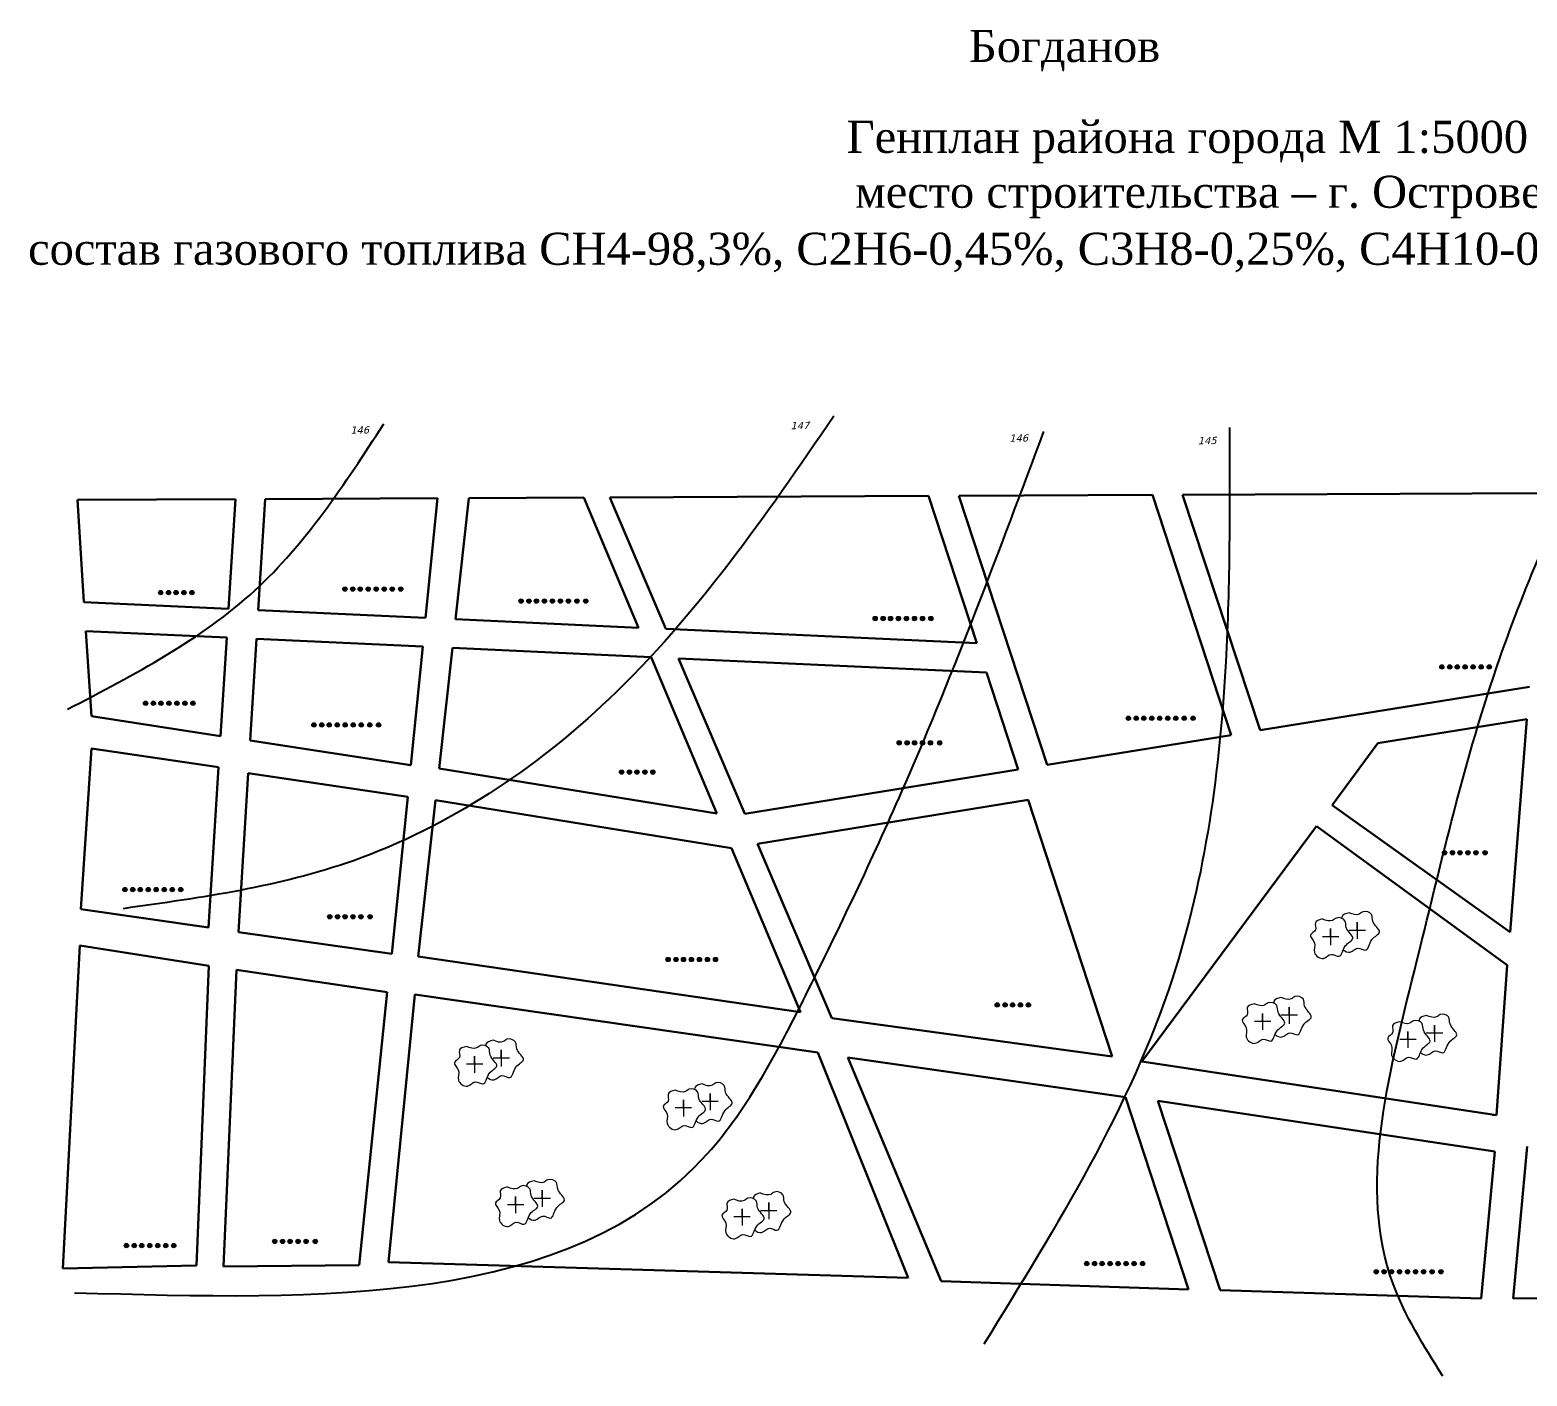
# Model space of a CAD drawing. Header units: millimetres. Extents: x -710977 to 10671, y -929782 to 89628.
# Drawn here: x -710977 to -664326, y -929671 to -887699 of the extents above; entities that cross this region are included whole.
import ezdxf

# ---------------------------------------------------------------- set-up
doc = ezdxf.new("R2010")
doc.units = ezdxf.units.MM
doc.header["$LTSCALE"] = 0.4
doc.layers.add('Площади', color=7, linetype='Continuous')
doc.layers.add('Тонкая', color=82, linetype='Continuous', lineweight=20)
doc.styles.add('style1', font='verdana.ttf', dxfattribs={"oblique": 15})
doc.styles.add('стиль1', font='times.ttf')

msp = doc.modelspace()

# ---------------------------------------------------------------- hatches: boundary and pattern name
at = {"layer": 'Тонкая', "ltscale": 10}
for points in [[(-706836.279, -905243.321, 1), (-706970.54, -905243.321, 1)], [(-706591.475, -905243.321, 1), (-706725.736, -905243.321, 1)], [(-706357.951, -905243.321, 1), (-706492.212, -905243.321, 1)], [(-706110.169, -905243.321, 1), (-706244.43, -905243.321, 1)], [(-705862.386, -905243.321, 1), (-705996.647, -905243.321, 1)], [(-701094.466, -905134.256, 1), (-701228.727, -905134.256, 1)], [(-700849.662, -905134.256, 1), (-700983.923, -905134.256, 1)], [(-700616.138, -905134.256, 1), (-700750.399, -905134.256, 1)], [(-700368.356, -905134.256, 1), (-700502.617, -905134.256, 1)], [(-700120.573, -905134.256, 1), (-700254.834, -905134.256, 1)], [(-699869.259, -905134.256, 1), (-700003.52, -905134.256, 1)], [(-699619.138, -905134.256, 1), (-699753.399, -905134.256, 1)], [(-699356.668, -905134.256, 1), (-699490.929, -905134.256, 1)], [(-695604.15, -905506.78, 1), (-695738.411, -905506.78, 1)], [(-695359.347, -905506.78, 1), (-695493.608, -905506.78, 1)], [(-695125.823, -905506.78, 1), (-695260.084, -905506.78, 1)], [(-694878.041, -905506.78, 1), (-695012.302, -905506.78, 1)], [(-694630.258, -905506.78, 1), (-694764.519, -905506.78, 1)], [(-694378.944, -905506.78, 1), (-694513.205, -905506.78, 1)], [(-694128.823, -905506.78, 1), (-694263.084, -905506.78, 1)], [(-693866.353, -905506.78, 1), (-694000.614, -905506.78, 1)], [(-693589.829, -905506.78, 1), (-693724.09, -905506.78, 1)], [(-684571.963, -906051.163, 1), (-684706.224, -906051.163, 1)], [(-684327.16, -906051.163, 1), (-684461.421, -906051.163, 1)], [(-684093.636, -906051.163, 1), (-684227.897, -906051.163, 1)], [(-683845.853, -906051.163, 1), (-683980.114, -906051.163, 1)], [(-683598.071, -906051.163, 1), (-683732.332, -906051.163, 1)], [(-683346.756, -906051.163, 1), (-683481.017, -906051.163, 1)], [(-683096.635, -906051.163, 1), (-683230.896, -906051.163, 1)], [(-682834.166, -906051.163, 1), (-682968.427, -906051.163, 1)], [(-666914.103, -907560.906, 1), (-667048.364, -907560.906, 1)], [(-666669.299, -907560.906, 1), (-666803.56, -907560.906, 1)], [(-666435.775, -907560.906, 1), (-666570.036, -907560.906, 1)], [(-666187.993, -907560.906, 1), (-666322.254, -907560.906, 1)], [(-665940.21, -907560.906, 1), (-666074.471, -907560.906, 1)], [(-665688.896, -907560.906, 1), (-665823.157, -907560.906, 1)], [(-665438.775, -907560.906, 1), (-665573.036, -907560.906, 1)], [(-707305.686, -908692.944, 1), (-707439.947, -908692.944, 1)], [(-707060.882, -908692.944, 1), (-707195.143, -908692.944, 1)], [(-706827.358, -908692.944, 1), (-706961.619, -908692.944, 1)], [(-706579.576, -908692.944, 1), (-706713.837, -908692.944, 1)], [(-706331.794, -908692.944, 1), (-706466.055, -908692.944, 1)], [(-706080.479, -908692.944, 1), (-706214.74, -908692.944, 1)], [(-705830.358, -908692.944, 1), (-705964.619, -908692.944, 1)], [(-676680.639, -909160.778, 1), (-676814.901, -909160.778, 1)], [(-676435.836, -909160.778, 1), (-676570.097, -909160.778, 1)], [(-676202.312, -909160.778, 1), (-676336.573, -909160.778, 1)], [(-675954.53, -909160.778, 1), (-676088.791, -909160.778, 1)], [(-675706.747, -909160.778, 1), (-675841.008, -909160.778, 1)], [(-675455.433, -909160.778, 1), (-675589.694, -909160.778, 1)], [(-675205.312, -909160.778, 1), (-675339.573, -909160.778, 1)], [(-674942.842, -909160.778, 1), (-675077.103, -909160.778, 1)], [(-674666.318, -909160.778, 1), (-674800.579, -909160.778, 1)], [(-702061.06, -909367.094, 1), (-702195.321, -909367.094, 1)], [(-701816.257, -909367.094, 1), (-701950.518, -909367.094, 1)], [(-701582.733, -909367.094, 1), (-701716.994, -909367.094, 1)], [(-701334.95, -909367.094, 1), (-701469.211, -909367.094, 1)], [(-701087.168, -909367.094, 1), (-701221.429, -909367.094, 1)], [(-700835.854, -909367.094, 1), (-700970.115, -909367.094, 1)], [(-700585.733, -909367.094, 1), (-700719.994, -909367.094, 1)], [(-700323.263, -909367.094, 1), (-700457.524, -909367.094, 1)], [(-700046.739, -909367.094, 1), (-700181, -909367.094, 1)], [(-683822.206, -909927.633, 1), (-683956.467, -909927.633, 1)], [(-683577.403, -909927.633, 1), (-683711.664, -909927.633, 1)], [(-683343.879, -909927.633, 1), (-683478.14, -909927.633, 1)], [(-683096.097, -909927.633, 1), (-683230.358, -909927.633, 1)], [(-682848.314, -909927.633, 1), (-682982.575, -909927.633, 1)], [(-682562.505, -909927.633, 1), (-682696.766, -909927.633, 1)], [(-692473.873, -910837.793, 1), (-692608.134, -910837.793, 1)], [(-692229.07, -910837.793, 1), (-692363.331, -910837.793, 1)], [(-691995.546, -910837.793, 1), (-692129.807, -910837.793, 1)], [(-691747.763, -910837.793, 1), (-691882.024, -910837.793, 1)], [(-691499.981, -910837.793, 1), (-691634.242, -910837.793, 1)], [(-666826.739, -913354.261, 1), (-666961, -913354.261, 1)], [(-666581.936, -913354.261, 1), (-666716.197, -913354.261, 1)], [(-666348.412, -913354.261, 1), (-666482.673, -913354.261, 1)], [(-666100.63, -913354.261, 1), (-666234.891, -913354.261, 1)], [(-665852.847, -913354.261, 1), (-665987.108, -913354.261, 1)], [(-665567.038, -913354.261, 1), (-665701.299, -913354.261, 1)], [(-707950.388, -914503.398, 1), (-708084.649, -914503.398, 1)], [(-707705.584, -914503.398, 1), (-707839.845, -914503.398, 1)], [(-707472.06, -914503.398, 1), (-707606.321, -914503.398, 1)], [(-707224.278, -914503.398, 1), (-707358.539, -914503.398, 1)], [(-706976.495, -914503.398, 1), (-707110.756, -914503.398, 1)], [(-706725.181, -914503.398, 1), (-706859.442, -914503.398, 1)], [(-706475.06, -914503.398, 1), (-706609.321, -914503.398, 1)], [(-706212.59, -914503.398, 1), (-706346.851, -914503.398, 1)], [(-701568.807, -915350.451, 1), (-701703.068, -915350.451, 1)], [(-701324.003, -915350.451, 1), (-701458.264, -915350.451, 1)], [(-701090.479, -915350.451, 1), (-701224.74, -915350.451, 1)], [(-700842.697, -915350.451, 1), (-700976.958, -915350.451, 1)], [(-700594.915, -915350.451, 1), (-700729.176, -915350.451, 1)], [(-700309.105, -915350.451, 1), (-700443.366, -915350.451, 1)], [(-691022.792, -916682.127, 1), (-691157.053, -916682.127, 1)], [(-690777.989, -916682.127, 1), (-690912.25, -916682.127, 1)], [(-690544.465, -916682.127, 1), (-690678.726, -916682.127, 1)], [(-690296.683, -916682.127, 1), (-690430.944, -916682.127, 1)], [(-690048.9, -916682.127, 1), (-690183.161, -916682.127, 1)], [(-689797.586, -916682.127, 1), (-689931.847, -916682.127, 1)], [(-689547.465, -916682.127, 1), (-689681.726, -916682.127, 1)], [(-680770.017, -918097.827, 1), (-680904.278, -918097.827, 1)], [(-680525.213, -918097.827, 1), (-680659.474, -918097.827, 1)], [(-680291.689, -918097.827, 1), (-680425.95, -918097.827, 1)], [(-680043.907, -918097.827, 1), (-680178.168, -918097.827, 1)], [(-679796.124, -918097.827, 1), (-679930.385, -918097.827, 1)], [(-707902.242, -925601.629, 1), (-708036.503, -925601.629, 1)], [(-707657.439, -925601.629, 1), (-707791.7, -925601.629, 1)], [(-707423.915, -925601.629, 1), (-707558.176, -925601.629, 1)], [(-707176.132, -925601.629, 1), (-707310.393, -925601.629, 1)], [(-706928.35, -925601.629, 1), (-707062.611, -925601.629, 1)], [(-706677.035, -925601.629, 1), (-706811.296, -925601.629, 1)], [(-706426.914, -925601.629, 1), (-706561.175, -925601.629, 1)], [(-703280.44, -925470.326, 1), (-703414.701, -925470.326, 1)], [(-703035.637, -925470.326, 1), (-703169.898, -925470.326, 1)], [(-702802.113, -925470.326, 1), (-702936.374, -925470.326, 1)], [(-702554.33, -925470.326, 1), (-702688.591, -925470.326, 1)], [(-702306.548, -925470.326, 1), (-702440.809, -925470.326, 1)], [(-702020.738, -925470.326, 1), (-702154.999, -925470.326, 1)], [(-677977.928, -926162.44, 1), (-678112.189, -926162.44, 1)], [(-677733.125, -926162.44, 1), (-677867.386, -926162.44, 1)], [(-677499.601, -926162.44, 1), (-677633.862, -926162.44, 1)], [(-677251.818, -926162.44, 1), (-677386.079, -926162.44, 1)], [(-677004.036, -926162.44, 1), (-677138.297, -926162.44, 1)], [(-676752.721, -926162.44, 1), (-676886.982, -926162.44, 1)], [(-676502.6, -926162.44, 1), (-676636.861, -926162.44, 1)], [(-676240.131, -926162.44, 1), (-676374.392, -926162.44, 1)], [(-668957.388, -926416.75, 1), (-669091.649, -926416.75, 1)], [(-668712.585, -926416.75, 1), (-668846.846, -926416.75, 1)], [(-668479.061, -926416.75, 1), (-668613.322, -926416.75, 1)], [(-668231.279, -926416.75, 1), (-668365.54, -926416.75, 1)], [(-667983.496, -926416.75, 1), (-668117.757, -926416.75, 1)], [(-667732.182, -926416.75, 1), (-667866.443, -926416.75, 1)], [(-667482.061, -926416.75, 1), (-667616.322, -926416.75, 1)], [(-667219.591, -926416.75, 1), (-667353.852, -926416.75, 1)], [(-666943.067, -926416.75, 1), (-667077.328, -926416.75, 1)]]:
    msp.add_hatch(color=0, dxfattribs=at).paths.add_polyline_path(points)

# ---------------------------------------------------------------- linework, layer by layer
at = {"color": 0, "lineweight": 30}
for p, q in [((-676002.174, -902196.181), (-682032.768, -902224.506)), ((-682032.768, -902224.506), (-679276.136, -910611.013)), ((-676002.174, -902196.181), (-673551.133, -909683.054)), ((-663780.925, -902138.779), (-675060.343, -902191.758)), ((-675060.343, -902191.758), (-672646.18, -909536.371)), ((-704567.596, -902330.35), (-709498.448, -902353.509)), ((-709498.448, -902353.509), (-709292.905, -905541.532)), ((-704567.596, -902330.35), (-704785.073, -905748.927)), ((-703864.957, -905791.26), (-703652.032, -902326.049)), ((-698272.366, -902300.782), (-703652.032, -902326.049)), ((-698272.366, -902300.782), (-698646.863, -906031.333)), ((-697713.83, -906074.26), (-697296.637, -902296.199)), ((-693718.633, -902279.393), (-697296.637, -902296.199)), ((-693718.633, -902279.393), (-692010.332, -906336.665)), ((-682974.476, -902228.929), (-692910.437, -902275.597)), ((-691161.697, -906375.709), (-692910.437, -902275.597)), ((-682974.476, -902228.929), (-681470.949, -906821.559)), ((-709292.905, -905541.532), (-704785.073, -905748.927)), ((-703864.957, -905791.26), (-698646.863, -906031.333)), ((-697713.83, -906074.26), (-692010.332, -906336.665)), ((-691161.697, -906375.709), (-681470.949, -906821.559)), ((-709234.706, -906444.209), (-709063.54, -909099.027)), ((-709234.706, -906444.209), (-704842.16, -906646.301)), ((-704842.16, -906646.301), (-705037.423, -909715.688)), ((-704114.783, -909857.004), (-703920.103, -906688.723)), ((-703920.103, -906688.723), (-698736.796, -906927.195)), ((-698736.796, -906927.195), (-699107.894, -910623.886)), ((-698227.9, -910729.629), (-697812.71, -906969.71)), ((-697812.71, -906969.71), (-691623.905, -907254.444)), ((-691623.905, -907254.444), (-689569.801, -912133.01)), ((-688703.554, -912139.093), (-690770.155, -907293.723)), ((-690770.155, -907293.723), (-681171.802, -907735.322)), ((-681171.802, -907735.322), (-680182.279, -910757.889)), ((-664253.302, -908175.979), (-672646.18, -909536.371)), ((-709063.54, -909099.027), (-705037.423, -909715.688)), ((-664332.552, -909188.825), (-668973.295, -909941.038)), ((-664852.214, -915830.357), (-664332.552, -909188.825)), ((-673551.133, -909683.054), (-679276.136, -910611.013)), ((-709386.6, -915109.75), (-709063.54, -910099.027)), ((-709063.54, -910099.027), (-705099.179, -910686.44)), ((-704114.783, -909857.004), (-699107.894, -910623.886)), ((-670401.589, -911866.252), (-668973.295, -909941.038)), ((-705099.179, -910686.44), (-705417.28, -915686.756)), ((-704481.652, -915827.565), (-704177.188, -910872.61)), ((-704177.188, -910872.61), (-699206.76, -911608.743)), ((-698227.9, -910729.629), (-689569.801, -912133.01)), ((-680182.279, -910757.889), (-688703.554, -912139.093)), ((-699206.76, -911608.743), (-699698.405, -916506.251)), ((-698875.012, -916589.826), (-698336.383, -911712.045)), ((-698336.383, -911712.045), (-689117.915, -913206.256)), ((-679871.398, -911707.499), (-688304.623, -913074.43)), ((-679871.398, -911707.499), (-677253.393, -919704.375)), ((-670401.589, -911866.252), (-664852.214, -915830.357)), ((-676334.087, -919862.737), (-670892.074, -912527.382)), ((-670892.074, -912527.382), (-664950.621, -916861.818)), ((-689117.915, -913206.256), (-686962.677, -918325.02)), ((-685985.317, -918512.295), (-688304.623, -913074.43)), ((-705417.28, -915686.756), (-709386.6, -915109.75)), ((-699698.405, -916506.251), (-704481.652, -915827.565)), ((-709955.189, -926311.847), (-709422.757, -916249.138)), ((-709422.757, -916249.138), (-705403.066, -916883.549)), ((-686962.677, -918325.02), (-698875.012, -916589.826)), ((-705403.066, -916883.549), (-705788.07, -926226.829)), ((-704944.841, -926249.6), (-704543.927, -917009.434)), ((-704543.927, -917009.434), (-699847.042, -917696.448)), ((-664950.621, -916861.818), (-665278.422, -921540.985)), ((-699847.042, -917696.448), (-700713.851, -926207.897)), ((-699800.741, -926119.503), (-698981.407, -917777.821)), ((-698981.407, -917777.821), (-686424.501, -919576.902)), ((-677253.393, -919704.375), (-685985.317, -918512.295)), ((-686424.501, -919576.902), (-683607.881, -926607.285)), ((-682581.144, -926714.904), (-685489.439, -919734.79)), ((-685489.439, -919734.79), (-676836.483, -920977.855)), ((-665278.422, -921540.985), (-676334.087, -919862.737)), ((-676836.483, -920977.855), (-674874.443, -926971.043)), ((-665333.397, -922668.851), (-675830.433, -921093.883)), ((-675830.433, -921093.883), (-673891.239, -926993.496)), ((-665388.373, -921540.985), (-665277.24, -921524.115)), ((-665756.562, -927253.274), (-665333.397, -922668.851)), ((-664756.562, -927253.274), (-664319.354, -922516.705)), ((-705788.07, -926226.829), (-709955.189, -926311.847)), ((-700713.851, -926207.897), (-704944.841, -926249.6)), ((-683607.881, -926607.285), (-699800.741, -926119.503)), ((-674874.443, -926971.043), (-682581.144, -926714.904)), ((-673891.239, -926993.496), (-665756.562, -927253.274)), ((-664756.14, -927248.704), (-654005.33, -927199.59))]:
    msp.add_line(p, q, dxfattribs=at)
at = {"ltscale": 0.5}
for points in [[(-685923.497, -899744.286), (-692937.221, -908563.007), (-700896.612, -913602.278), (-708067.946, -915098.31)], [(-709801.675, -908877.962), (-703970.042, -905177.249), (-699950.94, -899980.502)], [(-709589.341, -927071.286), (-689863.791, -922735.954), (-686711.554, -917617.944), (-683716.932, -911240.12), (-679382.609, -900216.718)], [(-673602.013, -900090.161), (-673712.893, -907402.221), (-675376.146, -917262.424), (-681252.97, -928673.67)], [(-666949.005, -929670.767), (-668501.374, -926790.26), (-667836.069, -917040.847), (-665174.867, -907291.431), (-662291.896, -900311.738)]]:
    msp.add_spline(points, degree=3, dxfattribs=at)
at = {"layer": 'Тонкая', "color": 6}
for p, q in [((-670445.966, -915962.639), (-670445.966, -915718.761)), ((-670445.966, -915718.761), (-670445.966, -916235.399)), ((-669616.481, -915523.242), (-669616.481, -916039.88)), ((-669616.481, -915767.12), (-669616.481, -915523.242)), ((-672570.459, -918607.138), (-672570.459, -918363.259)), ((-672570.459, -918363.259), (-672570.459, -918879.897)), ((-671740.974, -918167.74), (-671740.974, -918684.378)), ((-671740.974, -918411.619), (-671740.974, -918167.74)), ((-668040.879, -919168.093), (-668040.879, -918924.214)), ((-668040.879, -918924.214), (-668040.879, -919440.852)), ((-667211.394, -918728.695), (-667211.394, -919245.333)), ((-667211.394, -918972.574), (-667211.394, -918728.695)), ((-697120.877, -919939.991), (-697120.877, -919696.112)), ((-697120.877, -919696.112), (-697120.877, -920212.75)), ((-696291.393, -919500.593), (-696291.393, -920017.231)), ((-696291.393, -919744.472), (-696291.393, -919500.593)), ((-689785.403, -920860.759), (-689785.403, -921377.397)), ((-689785.403, -921104.638), (-689785.403, -920860.759)), ((-690614.887, -921300.157), (-690614.887, -921056.278)), ((-690614.887, -921056.278), (-690614.887, -921572.916)), ((-695845.195, -924318.029), (-695845.195, -924074.15)), ((-695845.195, -924074.15), (-695845.195, -924590.788)), ((-695015.71, -923878.631), (-695015.71, -924395.269)), ((-695015.71, -924122.51), (-695015.71, -923878.631)), ((-688786.405, -924700.576), (-688786.405, -924456.697)), ((-688786.405, -924456.697), (-688786.405, -924973.335)), ((-687956.92, -924261.178), (-687956.92, -924777.816)), ((-687956.92, -924505.057), (-687956.92, -924261.178))]:
    msp.add_line(p, q, dxfattribs=at)
at = {"layer": 'Тонкая', "color": 0, "ltscale": 10}
for centre in [(-706903.409, -905243.321), (-706658.606, -905243.321), (-706425.082, -905243.321), (-706177.299, -905243.321), (-705929.517, -905243.321), (-701161.596, -905134.256), (-700916.793, -905134.256), (-700683.269, -905134.256), (-700435.486, -905134.256), (-700187.704, -905134.256), (-699936.389, -905134.256), (-699686.269, -905134.256), (-699423.799, -905134.256), (-695671.281, -905506.78), (-695426.478, -905506.78), (-695192.953, -905506.78), (-694945.171, -905506.78), (-694697.389, -905506.78), (-694446.074, -905506.78), (-694195.953, -905506.78), (-693933.484, -905506.78), (-693656.959, -905506.78), (-684639.093, -906051.163), (-684394.29, -906051.163), (-684160.766, -906051.163), (-683912.984, -906051.163), (-683665.201, -906051.163), (-683413.887, -906051.163), (-683163.766, -906051.163), (-682901.296, -906051.163), (-666981.233, -907560.906), (-666736.43, -907560.906), (-666502.906, -907560.906), (-666255.123, -907560.906), (-666007.341, -907560.906), (-665756.026, -907560.906), (-665505.905, -907560.906), (-707372.816, -908692.944), (-707128.013, -908692.944), (-706894.489, -908692.944), (-706646.706, -908692.944), (-706398.924, -908692.944), (-706147.609, -908692.944), (-705897.489, -908692.944), (-676747.77, -909160.778), (-676502.967, -909160.778), (-676269.443, -909160.778), (-676021.66, -909160.778), (-675773.878, -909160.778), (-675522.563, -909160.778), (-675272.442, -909160.778), (-675009.973, -909160.778), (-674733.448, -909160.778), (-702128.191, -909367.094), (-701883.387, -909367.094), (-701649.863, -909367.094), (-701402.081, -909367.094), (-701154.299, -909367.094), (-700902.984, -909367.094), (-700652.863, -909367.094), (-700390.393, -909367.094), (-700113.869, -909367.094), (-683889.337, -909927.633), (-683644.534, -909927.633), (-683411.01, -909927.633), (-683163.227, -909927.633), (-682915.445, -909927.633), (-682629.635, -909927.633), (-692541.004, -910837.793), (-692296.2, -910837.793), (-692062.676, -910837.793), (-691814.894, -910837.793), (-691567.112, -910837.793), (-666893.87, -913354.261), (-666649.067, -913354.261), (-666415.543, -913354.261), (-666167.76, -913354.261), (-665919.978, -913354.261), (-665634.168, -913354.261), (-708017.518, -914503.398), (-707772.715, -914503.398), (-707539.191, -914503.398), (-707291.408, -914503.398), (-707043.626, -914503.398), (-706792.311, -914503.398), (-706542.19, -914503.398), (-706279.721, -914503.398), (-701635.937, -915350.451), (-701391.134, -915350.451), (-701157.61, -915350.451), (-700909.827, -915350.451), (-700662.045, -915350.451), (-700376.235, -915350.451), (-691089.923, -916682.127), (-690845.12, -916682.127), (-690611.595, -916682.127), (-690363.813, -916682.127), (-690116.031, -916682.127), (-689864.716, -916682.127), (-689614.595, -916682.127), (-680837.147, -918097.827), (-680592.344, -918097.827), (-680358.82, -918097.827), (-680111.037, -918097.827), (-679863.255, -918097.827), (-707969.373, -925601.629), (-707724.569, -925601.629), (-707491.045, -925601.629), (-707243.263, -925601.629), (-706995.48, -925601.629), (-706744.166, -925601.629), (-706494.045, -925601.629), (-703347.571, -925470.326), (-703102.767, -925470.326), (-702869.243, -925470.326), (-702621.461, -925470.326), (-702373.678, -925470.326), (-702087.869, -925470.326), (-678045.059, -926162.44), (-677800.255, -926162.44), (-677566.731, -926162.44), (-677318.949, -926162.44), (-677071.166, -926162.44), (-676819.852, -926162.44), (-676569.731, -926162.44), (-676307.261, -926162.44), (-669024.519, -926416.75), (-668779.716, -926416.75), (-668546.191, -926416.75), (-668298.409, -926416.75), (-668050.627, -926416.75), (-667799.312, -926416.75), (-667549.191, -926416.75), (-667286.722, -926416.75), (-667010.197, -926416.75)]:
    msp.add_circle(centre, 67.131, dxfattribs=at)
at = {"layer": 'Тонкая', "color": 6}
for points, knots in [([(-669869.218, -915224.017), (-669970.832, -915249.356), (-670096.416, -915280.673), (-670095.683, -915379.163), (-670093.681, -915399.195)], [0, 0, 0, 0, 1.262401866, 1.560191759, 1.560191759, 1.560191759, 1.560191759]), ([(-670052.823, -916376.097), (-669993.659, -916433.053), (-669802.691, -916515.492), (-669624.848, -916240.777), (-669269.962, -916504.389), (-669243.366, -916016.608), (-668762.106, -915836.209), (-669184.761, -915561.089), (-669117.063, -915234.854), (-669412.464, -915138.645), (-669594.504, -915330.372), (-669756.895, -915268.452), (-669870.331, -915225.199)], [6.944618724, 6.944618724, 6.944618724, 6.944618724, 8.03268976, 9.411568923, 10.630729425, 12.536176049, 14.205758752, 16.193586351, 17.263532183, 18.649544583, 19.337974108, 20.933136541, 20.933136541, 20.933136541, 20.933136541]), ([(-671993.711, -917868.515), (-672095.325, -917893.855), (-672220.909, -917925.171), (-672220.176, -918023.661), (-672218.175, -918043.693)], [0, 0, 0, 0, 1.262401866, 1.560191759, 1.560191759, 1.560191759, 1.560191759]), ([(-672177.317, -919020.595), (-672118.152, -919077.552), (-671927.185, -919159.99), (-671749.341, -918885.276), (-671394.455, -919148.887), (-671367.859, -918661.106), (-670886.599, -918480.707), (-671309.255, -918205.588), (-671241.557, -917879.352), (-671536.957, -917783.143), (-671718.998, -917974.871), (-671881.389, -917912.95), (-671994.824, -917869.697)], [6.944618724, 6.944618724, 6.944618724, 6.944618724, 8.03268976, 9.411568923, 10.630729425, 12.536176049, 14.205758752, 16.193586351, 17.263532183, 18.649544583, 19.337974108, 20.933136541, 20.933136541, 20.933136541, 20.933136541]), ([(-667464.131, -918429.47), (-667565.745, -918454.809), (-667691.329, -918486.126), (-667690.596, -918584.616), (-667688.594, -918604.648)], [0, 0, 0, 0, 1.262401866, 1.560191759, 1.560191759, 1.560191759, 1.560191759]), ([(-667647.736, -919581.55), (-667588.572, -919638.506), (-667397.604, -919720.945), (-667219.761, -919446.231), (-666864.875, -919709.842), (-666838.279, -919222.061), (-666357.019, -919041.662), (-666779.674, -918766.542), (-666711.977, -918440.307), (-667007.377, -918344.098), (-667189.418, -918535.826), (-667351.809, -918473.905), (-667465.244, -918430.652)], [6.944618724, 6.944618724, 6.944618724, 6.944618724, 8.03268976, 9.411568923, 10.630729425, 12.536176049, 14.205758752, 16.193586351, 17.263532183, 18.649544583, 19.337974108, 20.933136541, 20.933136541, 20.933136541, 20.933136541]), ([(-696544.13, -919201.369), (-696645.744, -919226.708), (-696771.328, -919258.024), (-696770.595, -919356.514), (-696768.593, -919376.547)], [0, 0, 0, 0, 1.262401866, 1.560191759, 1.560191759, 1.560191759, 1.560191759]), ([(-696727.735, -920353.448), (-696668.571, -920410.405), (-696477.603, -920492.843), (-696299.76, -920218.129), (-695944.873, -920481.74), (-695918.278, -919993.959), (-695437.018, -919813.561), (-695859.673, -919538.441), (-695791.975, -919212.205), (-696087.376, -919115.996), (-696269.416, -919307.724), (-696431.807, -919245.804), (-696545.243, -919202.55)], [6.944618724, 6.944618724, 6.944618724, 6.944618724, 8.03268976, 9.411568923, 10.630729425, 12.536176049, 14.205758752, 16.193586351, 17.263532183, 18.649544583, 19.337974108, 20.933136541, 20.933136541, 20.933136541, 20.933136541]), ([(-690038.139, -920561.535), (-690139.753, -920586.874), (-690265.337, -920618.19), (-690264.604, -920716.68), (-690262.603, -920736.712)], [0, 0, 0, 0, 1.262401866, 1.560191759, 1.560191759, 1.560191759, 1.560191759]), ([(-690221.745, -921713.614), (-690162.58, -921770.571), (-689971.613, -921853.009), (-689793.769, -921578.295), (-689438.883, -921841.906), (-689412.288, -921354.125), (-688931.028, -921173.727), (-689353.683, -920898.607), (-689285.985, -920572.371), (-689581.385, -920476.162), (-689763.426, -920667.89), (-689925.817, -920605.969), (-690039.252, -920562.716)], [6.944618724, 6.944618724, 6.944618724, 6.944618724, 8.03268976, 9.411568923, 10.630729425, 12.536176049, 14.205758752, 16.193586351, 17.263532183, 18.649544583, 19.337974108, 20.933136541, 20.933136541, 20.933136541, 20.933136541]), ([(-695268.447, -923579.407), (-695370.061, -923604.746), (-695495.645, -923636.062), (-695494.912, -923734.552), (-695492.91, -923754.584)], [0, 0, 0, 0, 1.262401866, 1.560191759, 1.560191759, 1.560191759, 1.560191759]), ([(-695452.052, -924731.486), (-695392.888, -924788.443), (-695201.921, -924870.881), (-695024.077, -924596.167), (-694669.191, -924859.778), (-694642.595, -924371.997), (-694161.335, -924191.599), (-694583.99, -923916.479), (-694516.293, -923590.243), (-694811.693, -923494.034), (-694993.734, -923685.762), (-695156.125, -923623.841), (-695269.56, -923580.588)], [6.944618724, 6.944618724, 6.944618724, 6.944618724, 8.03268976, 9.411568923, 10.630729425, 12.536176049, 14.205758752, 16.193586351, 17.263532183, 18.649544583, 19.337974108, 20.933136541, 20.933136541, 20.933136541, 20.933136541]), ([(-688209.657, -923961.954), (-688311.271, -923987.293), (-688436.855, -924018.609), (-688436.122, -924117.099), (-688434.12, -924137.131)], [0, 0, 0, 0, 1.262401866, 1.560191759, 1.560191759, 1.560191759, 1.560191759]), ([(-688393.262, -925114.033), (-688334.098, -925170.99), (-688143.13, -925253.428), (-687965.287, -924978.714), (-687610.401, -925242.325), (-687583.805, -924754.544), (-687102.545, -924574.146), (-687525.2, -924299.026), (-687457.503, -923972.79), (-687752.903, -923876.581), (-687934.943, -924068.309), (-688097.334, -924006.389), (-688210.77, -923963.135)], [6.944618724, 6.944618724, 6.944618724, 6.944618724, 8.03268976, 9.411568923, 10.630729425, 12.536176049, 14.205758752, 16.193586351, 17.263532183, 18.649544583, 19.337974108, 20.933136541, 20.933136541, 20.933136541, 20.933136541])]:
    msp.add_open_spline(points, degree=3, knots=knots, dxfattribs=at)
for points in [[(-670698.702, -915419.536), (-670920.845, -915539.532), (-670920.845, -915761.523), (-671073.884, -915914.563), (-670950.864, -916163.508), (-670950.864, -916463.497), (-670668.683, -916649.49), (-670424.265, -916521.771), (-670188.374, -916583.492), (-669989.315, -916258.524), (-669753.2, -916022.409), (-669961.087, -915683.526), (-670002.254, -915473.534), (-670266.424, -915389.537), (-670383.471, -915462.046), (-670699.815, -915420.718)], [(-670699.644, -915962.639), (-670189.076, -915962.639)], [(-669870.159, -915767.12), (-669359.592, -915767.12)], [(-672823.196, -918064.034), (-673045.338, -918184.03), (-673045.338, -918406.022), (-673198.378, -918559.061), (-673075.358, -918808.006), (-673075.358, -919107.995), (-672793.176, -919293.988), (-672548.758, -919166.269), (-672312.867, -919227.991), (-672113.808, -918903.022), (-671877.694, -918666.907), (-672085.58, -918328.024), (-672126.747, -918118.033), (-672390.917, -918034.036), (-672507.964, -918106.544), (-672824.308, -918065.216)], [(-671994.653, -918411.619), (-671484.085, -918411.619)], [(-672824.137, -918607.138), (-672313.569, -918607.138)], [(-668293.615, -918624.989), (-668515.758, -918744.985), (-668515.758, -918966.977), (-668668.797, -919120.016), (-668545.777, -919368.961), (-668545.777, -919668.95), (-668263.596, -919854.943), (-668019.178, -919727.224), (-667783.287, -919788.946), (-667584.228, -919463.977), (-667348.113, -919227.862), (-667556, -918888.979), (-667597.167, -918678.987), (-667861.337, -918594.991), (-667978.384, -918667.499), (-668294.728, -918626.171)], [(-667465.073, -918972.574), (-666954.505, -918972.574)], [(-697373.614, -919396.888), (-697595.757, -919516.883), (-697595.757, -919738.875), (-697748.796, -919891.914), (-697625.776, -920140.86), (-697625.776, -920440.848), (-697343.595, -920626.841), (-697099.177, -920499.122), (-696863.286, -920560.844), (-696664.227, -920235.875), (-696428.112, -919999.761), (-696635.998, -919660.878), (-696677.166, -919450.886), (-696941.336, -919366.889), (-697058.383, -919439.397), (-697374.727, -919398.069)], [(-668294.557, -919168.093), (-667783.989, -919168.093)], [(-697374.556, -919939.991), (-696863.988, -919939.991)], [(-696545.071, -919744.472), (-696034.504, -919744.472)], [(-690867.624, -920757.053), (-691089.766, -920877.049), (-691089.766, -921099.041), (-691242.806, -921252.08), (-691119.786, -921501.025), (-691119.786, -921801.014), (-690837.604, -921987.007), (-690593.186, -921859.288), (-690357.295, -921921.01), (-690158.236, -921596.041), (-689922.122, -921359.926), (-690130.008, -921021.043), (-690171.176, -920811.052), (-690435.346, -920727.055), (-690552.392, -920799.563), (-690868.737, -920758.235)], [(-690868.565, -921300.157), (-690357.998, -921300.157)], [(-690039.081, -921104.638), (-689528.513, -921104.638)], [(-696097.931, -923774.926), (-696320.074, -923894.921), (-696320.074, -924116.913), (-696473.114, -924269.952), (-696350.094, -924518.897), (-696350.094, -924818.886), (-696067.912, -925004.879), (-695823.494, -924877.16), (-695587.603, -924938.882), (-695388.544, -924613.913), (-695152.429, -924377.799), (-695360.316, -924038.916), (-695401.483, -923828.924), (-695665.653, -923744.927), (-695782.7, -923817.435), (-696099.044, -923776.107)], [(-695269.389, -924122.51), (-694758.821, -924122.51)], [(-689039.141, -924157.473), (-689261.284, -924277.468), (-689261.284, -924499.46), (-689414.323, -924652.499), (-689291.303, -924901.445), (-689291.303, -925201.433), (-689009.122, -925387.426), (-688764.704, -925259.707), (-688528.813, -925321.429), (-688329.754, -924996.46), (-688093.639, -924760.346), (-688301.526, -924421.463), (-688342.693, -924211.471), (-688606.863, -924127.474), (-688723.91, -924199.982), (-689040.254, -924158.654)], [(-696098.873, -924318.029), (-695588.305, -924318.029)], [(-688210.598, -924505.057), (-687700.031, -924505.057)], [(-689040.083, -924700.576), (-688529.515, -924700.576)]]:
    msp.add_spline(points, degree=3, dxfattribs=at)

# ---------------------------------------------------------------- texts
at = {"layer": 'Площади', "color": 0, "lineweight": 30, "style": 'style1', "oblique": 15}
for s, p in [('146', (-700995.485, -900288.56)), ('147', (-687278.614, -900149.472)), ('146', (-680459.64, -900539.005)), ('145', (-674584.47, -900616.928))]:
    msp.add_text(s, height=224, rotation=0.7103714, dxfattribs=at).set_placement(p)
at = {"layer": 'Тонкая', "color": 0, "style": 'стиль1'}
for s, p in [('Богданов', (-681715.836, -888699.439)), ('Генплан района города М 1:5000', (-685526.836, -891533.439)), ('место строительства – г. Островец', (-685265.397, -893244.002)), ('состав газового топлива СН4-98,3%%%, С2Н6-0,45%%%, С3Н8-0,25%%%, С4Н10-0,3%%%, С5Н12- –, СО2-0,1%%%, редкие газы и N2-0,6%%%; ', (-711034.397, -895022.002))]:
    msp.add_text(s, height=1000, dxfattribs=at).set_placement(p)

doc.saveas('drawing.dxf')
